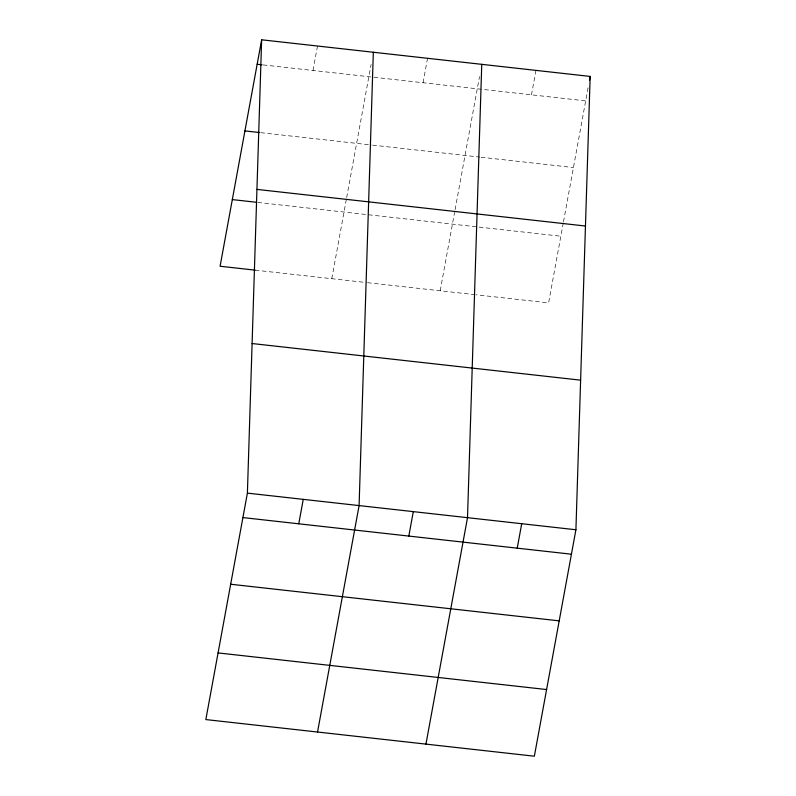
<?xml version="1.0" encoding="UTF-8"?>
<svg xmlns="http://www.w3.org/2000/svg" width="796" height="796" viewBox="0 0 796 796"><rect width="100%" height="100%" fill="white"/><g stroke="black" fill="none" stroke-linecap="round" stroke-linejoin="round"><path stroke-width="0.6" stroke-dasharray="3.98 2.98" d="M313.007 70.476L317.495 46.029M331.783 278.7L346.449 198.781M346.668 197.577L371.095 64.476M423.054 82.744L427.542 58.297M440.188 290.779L454.854 210.87M455.083 209.666L479.51 76.565M531.469 94.833L535.957 70.376M563.269 222.96L548.603 302.868L475.918 294.769M563.488 221.756L588.144 87.431M263.227 64.924L585.677 100.873M260.7 132.663L371.404 145.011M372.637 145.141L479.809 157.091M481.043 157.23L573.438 167.528M257.814 202.433L560.842 236.213M255.287 270.172L366.269 282.54M367.503 282.68L474.685 294.629"/><path stroke-width="1.19" d="M247.397 493.132L261.645 39.8L590.164 76.426L575.916 529.758L534.355 756.2L205.836 719.574L247.397 493.132L575.916 529.758M373.334 52.247L359.095 505.579L317.534 732.031M481.749 64.337L467.511 517.669L425.95 744.111M261.645 39.8L220.084 266.242L255.287 270.172M298.759 523.808L303.246 499.361M408.816 536.076L413.303 511.629M589.488 80.088L590.164 76.426M517.231 548.165L521.708 523.708M257.158 64.247L262.013 64.794M244.919 130.912L259.486 132.534M256.939 189.398L585.458 226.024M232.313 199.587L256.601 202.293M252.093 343.534L580.622 380.16M242.909 517.579L571.428 554.205M230.681 584.244L559.2 620.86M218.074 652.919L546.593 689.545"/></g></svg>
